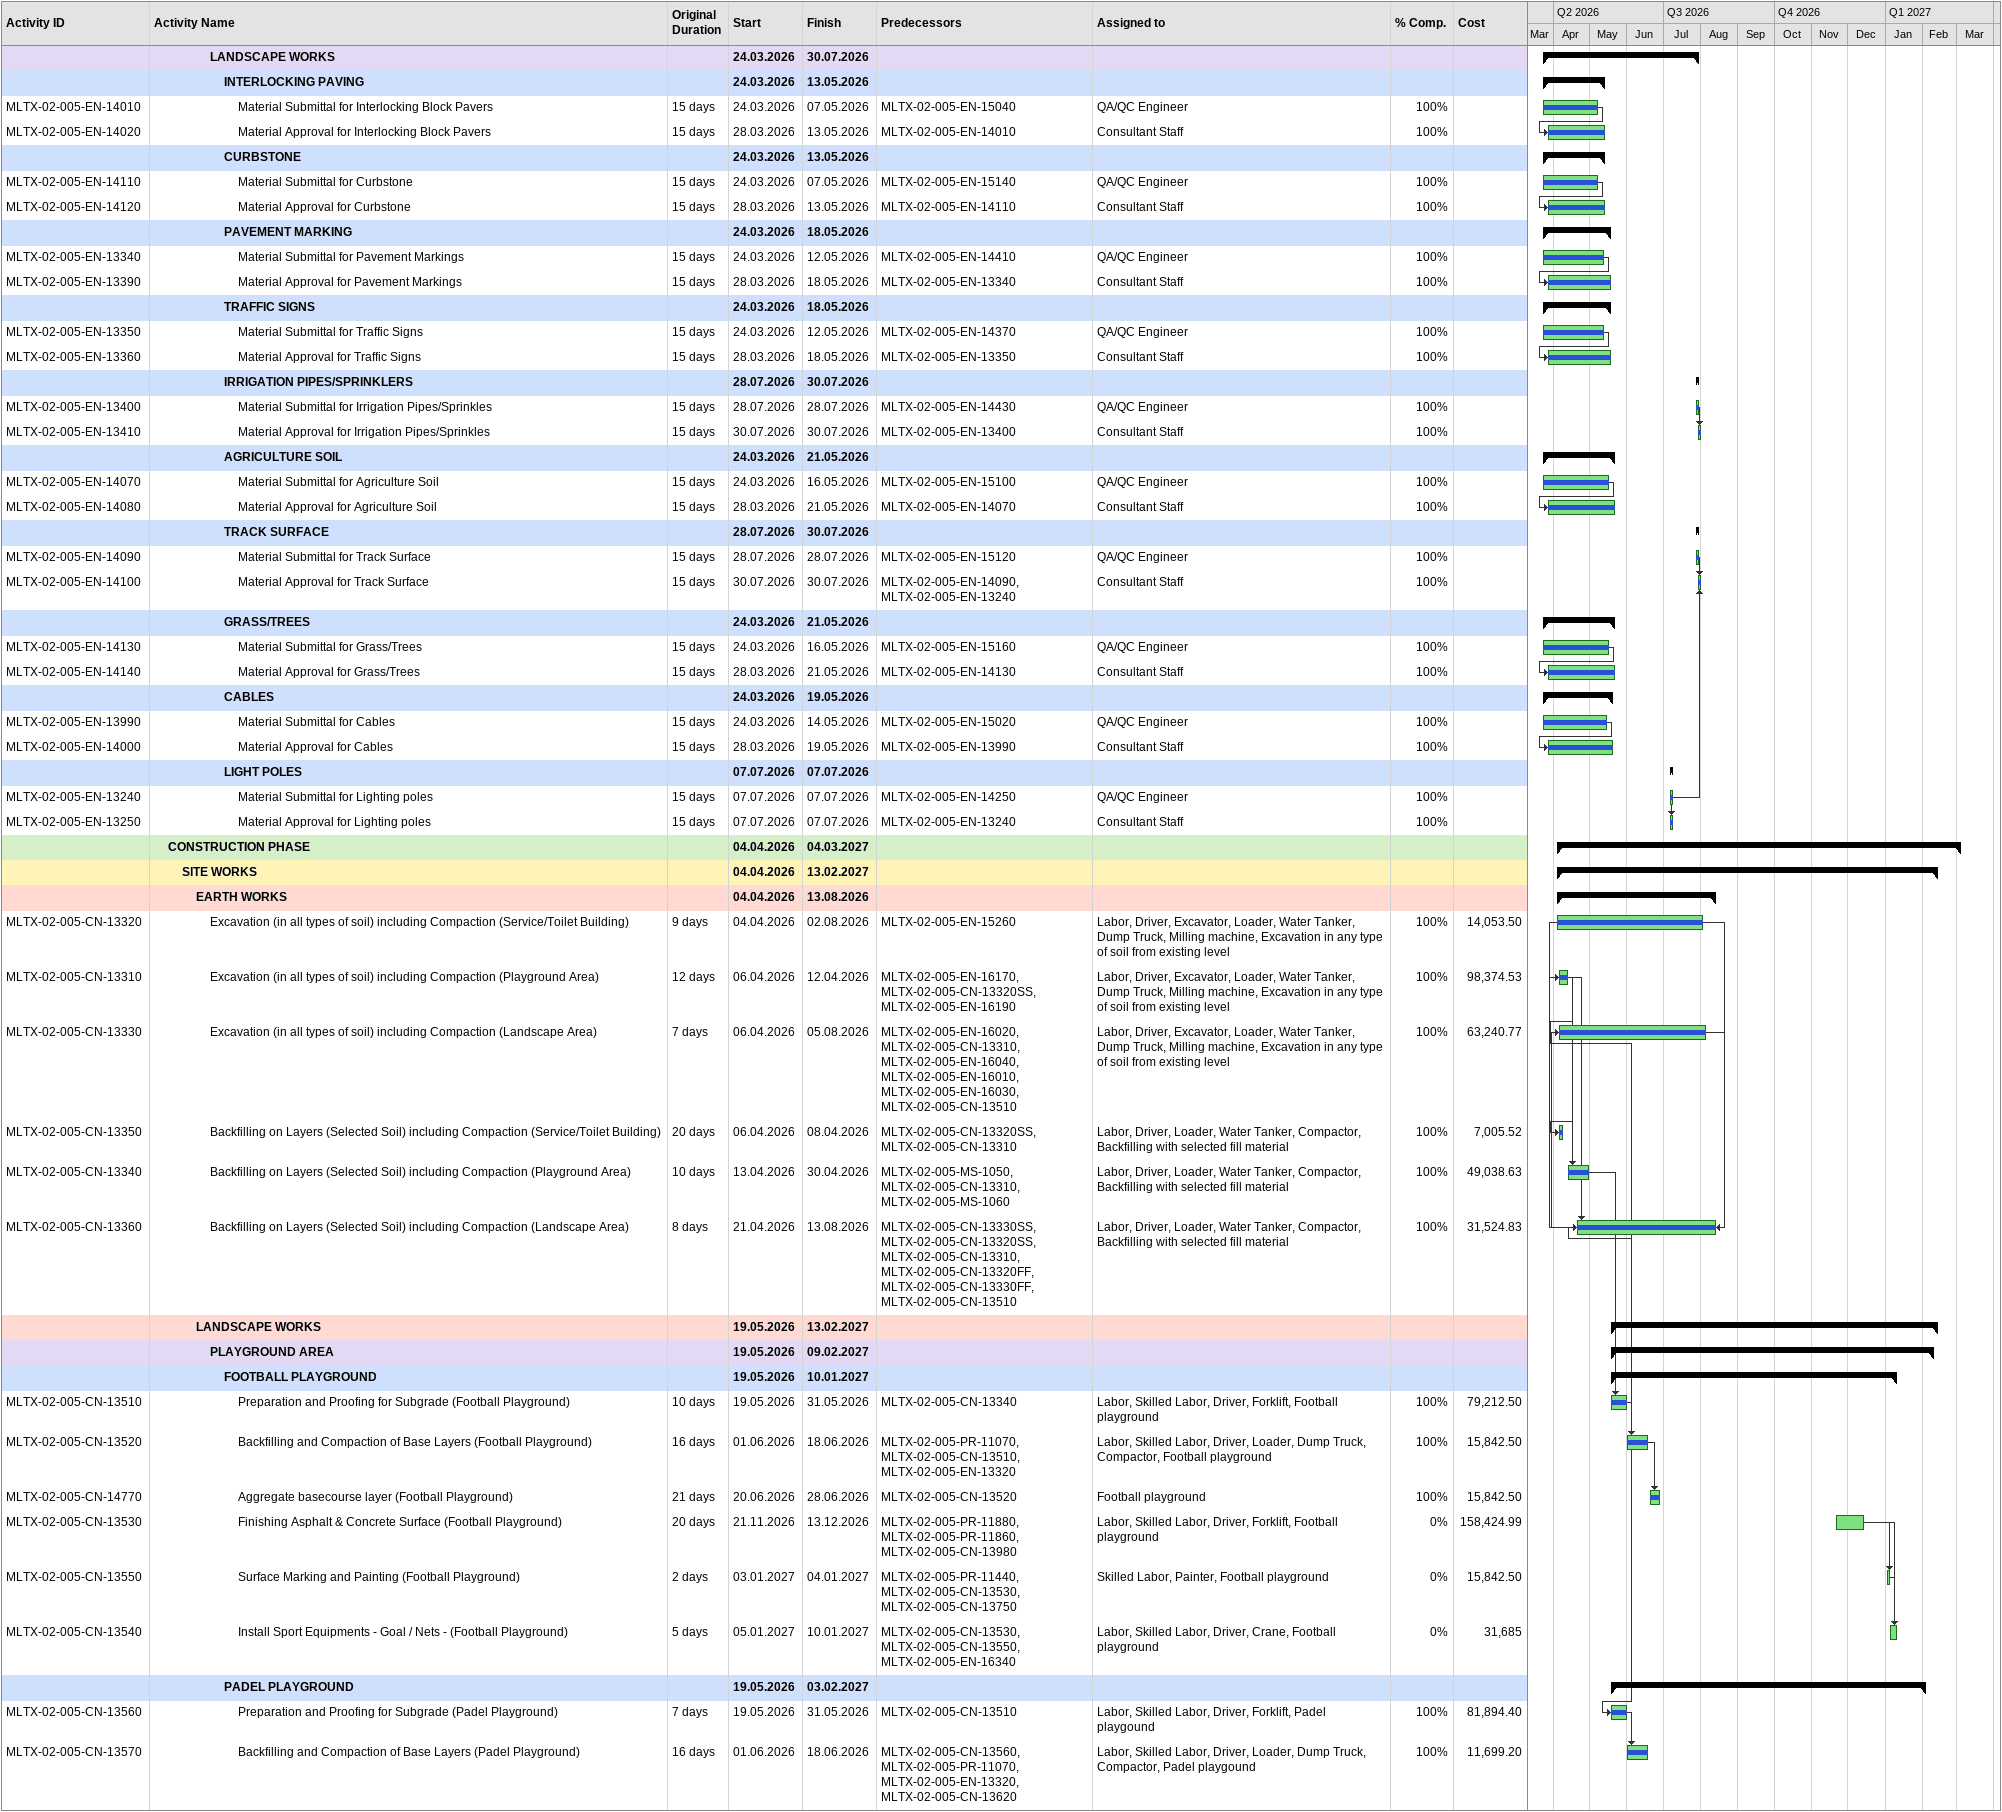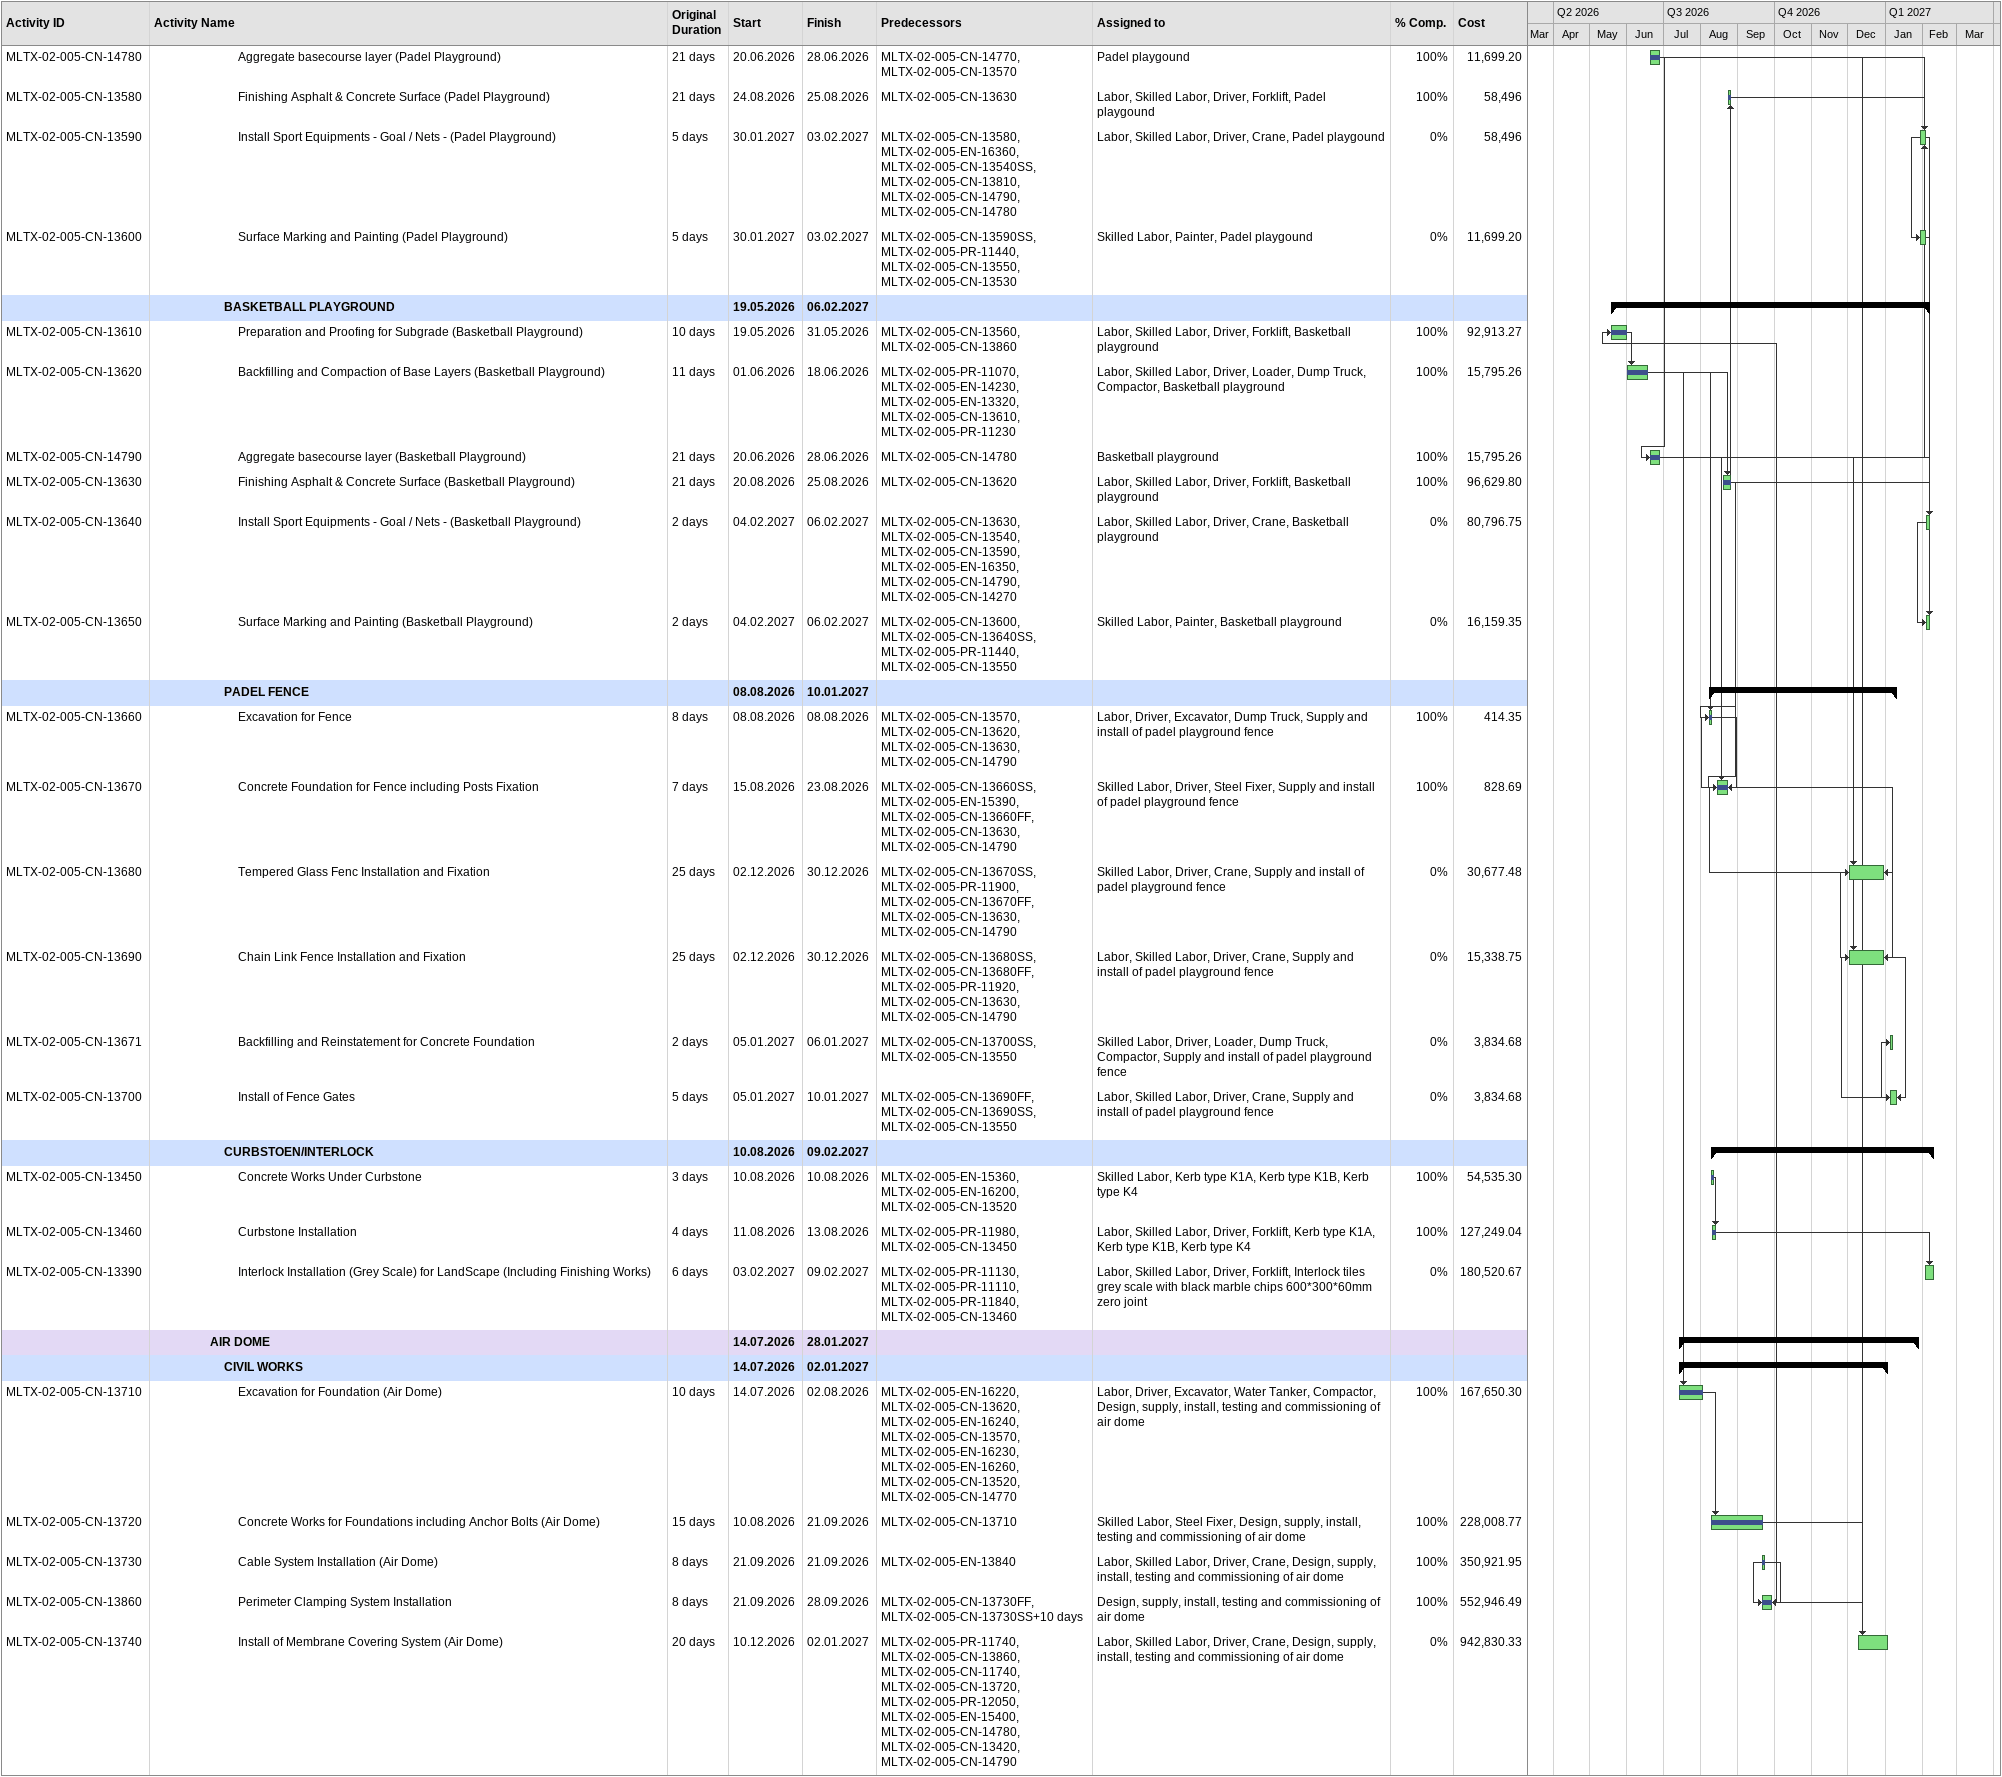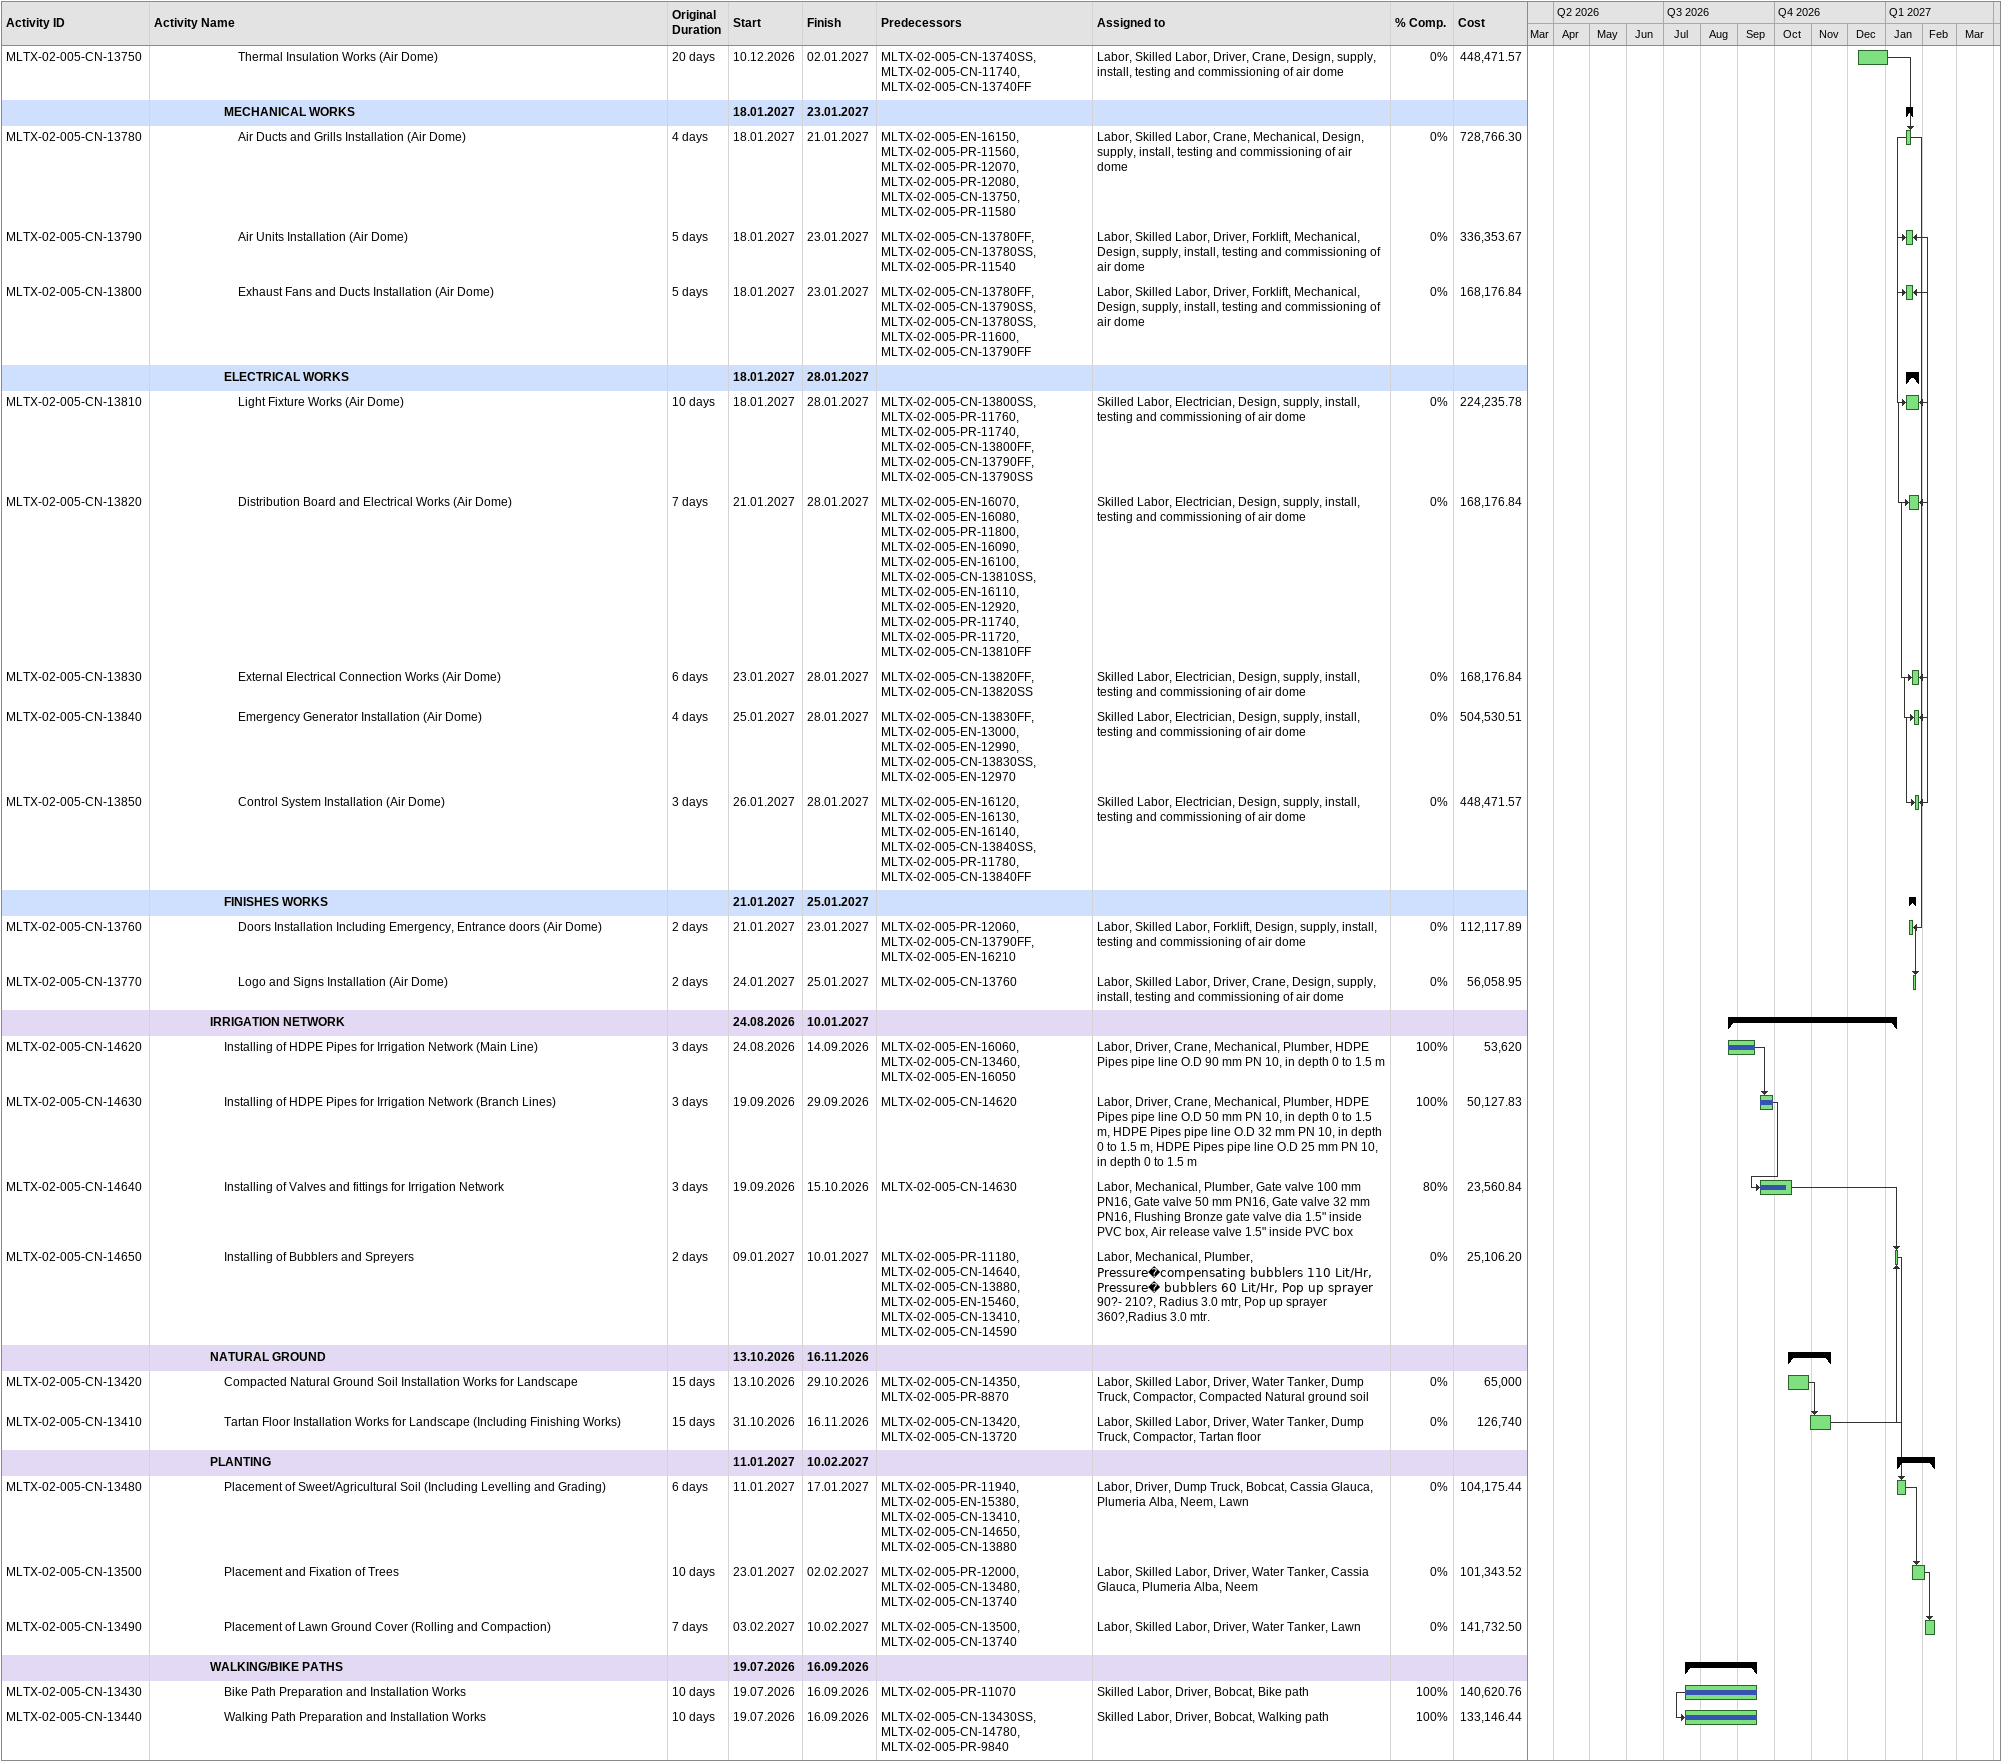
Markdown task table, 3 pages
| ID | Level | Task | Original duration | Start | Finish | Predecessors | Resources | % complete | Cost |
|---|---|---|---|---|---|---|---|---|---|
|  | 5 | **LANDSCAPE WORKS** |  | 2026-03-24 | 2026-07-30 |  |  |  |  |
|  | 6 | **INTERLOCKING PAVING** |  | 2026-03-24 | 2026-05-13 |  |  |  |  |
| MLTX-02-005-EN-14010 | 7 | Material Submittal for Interlocking Block Pavers | 15d | 2026-03-24 | 2026-05-07 | MLTX-02-005-EN-15040 | QA/QC Engineer | 100 |  |
| MLTX-02-005-EN-14020 | 7 | Material Approval for Interlocking Block Pavers | 15d | 2026-03-28 | 2026-05-13 | MLTX-02-005-EN-14010 | Consultant Staff | 100 |  |
|  | 6 | **CURBSTONE** |  | 2026-03-24 | 2026-05-13 |  |  |  |  |
| MLTX-02-005-EN-14110 | 7 | Material Submittal for Curbstone | 15d | 2026-03-24 | 2026-05-07 | MLTX-02-005-EN-15140 | QA/QC Engineer | 100 |  |
| MLTX-02-005-EN-14120 | 7 | Material Approval for Curbstone | 15d | 2026-03-28 | 2026-05-13 | MLTX-02-005-EN-14110 | Consultant Staff | 100 |  |
|  | 6 | **PAVEMENT MARKING** |  | 2026-03-24 | 2026-05-18 |  |  |  |  |
| MLTX-02-005-EN-13340 | 7 | Material Submittal for Pavement Markings | 15d | 2026-03-24 | 2026-05-12 | MLTX-02-005-EN-14410 | QA/QC Engineer | 100 |  |
| MLTX-02-005-EN-13390 | 7 | Material Approval for Pavement Markings | 15d | 2026-03-28 | 2026-05-18 | MLTX-02-005-EN-13340 | Consultant Staff | 100 |  |
|  | 6 | **TRAFFIC SIGNS** |  | 2026-03-24 | 2026-05-18 |  |  |  |  |
| MLTX-02-005-EN-13350 | 7 | Material Submittal for Traffic Signs | 15d | 2026-03-24 | 2026-05-12 | MLTX-02-005-EN-14370 | QA/QC Engineer | 100 |  |
| MLTX-02-005-EN-13360 | 7 | Material Approval for Traffic Signs | 15d | 2026-03-28 | 2026-05-18 | MLTX-02-005-EN-13350 | Consultant Staff | 100 |  |
|  | 6 | **IRRIGATION PIPES/SPRINKLERS** |  | 2026-07-28 | 2026-07-30 |  |  |  |  |
| MLTX-02-005-EN-13400 | 7 | Material Submittal for Irrigation Pipes/Sprinkles | 15d | 2026-07-28 | 2026-07-28 | MLTX-02-005-EN-14430 | QA/QC Engineer | 100 |  |
| MLTX-02-005-EN-13410 | 7 | Material Approval for Irrigation Pipes/Sprinkles | 15d | 2026-07-30 | 2026-07-30 | MLTX-02-005-EN-13400 | Consultant Staff | 100 |  |
|  | 6 | **AGRICULTURE SOIL** |  | 2026-03-24 | 2026-05-21 |  |  |  |  |
| MLTX-02-005-EN-14070 | 7 | Material Submittal for Agriculture Soil | 15d | 2026-03-24 | 2026-05-16 | MLTX-02-005-EN-15100 | QA/QC Engineer | 100 |  |
| MLTX-02-005-EN-14080 | 7 | Material Approval for Agriculture Soil | 15d | 2026-03-28 | 2026-05-21 | MLTX-02-005-EN-14070 | Consultant Staff | 100 |  |
|  | 6 | **TRACK SURFACE** |  | 2026-07-28 | 2026-07-30 |  |  |  |  |
| MLTX-02-005-EN-14090 | 7 | Material Submittal for Track Surface | 15d | 2026-07-28 | 2026-07-28 | MLTX-02-005-EN-15120 | QA/QC Engineer | 100 |  |
| MLTX-02-005-EN-14100 | 7 | Material Approval for Track Surface | 15d | 2026-07-30 | 2026-07-30 | MLTX-02-005-EN-14090, MLTX-02-005-EN-13240 | Consultant Staff | 100 |  |
|  | 6 | **GRASS/TREES** |  | 2026-03-24 | 2026-05-21 |  |  |  |  |
| MLTX-02-005-EN-14130 | 7 | Material Submittal for Grass/Trees | 15d | 2026-03-24 | 2026-05-16 | MLTX-02-005-EN-15160 | QA/QC Engineer | 100 |  |
| MLTX-02-005-EN-14140 | 7 | Material Approval for Grass/Trees | 15d | 2026-03-28 | 2026-05-21 | MLTX-02-005-EN-14130 | Consultant Staff | 100 |  |
|  | 6 | **CABLES** |  | 2026-03-24 | 2026-05-19 |  |  |  |  |
| MLTX-02-005-EN-13990 | 7 | Material Submittal for Cables | 15d | 2026-03-24 | 2026-05-14 | MLTX-02-005-EN-15020 | QA/QC Engineer | 100 |  |
| MLTX-02-005-EN-14000 | 7 | Material Approval for Cables | 15d | 2026-03-28 | 2026-05-19 | MLTX-02-005-EN-13990 | Consultant Staff | 100 |  |
|  | 6 | **LIGHT POLES** |  | 2026-07-07 | 2026-07-07 |  |  |  |  |
| MLTX-02-005-EN-13240 | 7 | Material Submittal for Lighting poles | 15d | 2026-07-07 | 2026-07-07 | MLTX-02-005-EN-14250 | QA/QC Engineer | 100 |  |
| MLTX-02-005-EN-13250 | 7 | Material Approval for Lighting poles | 15d | 2026-07-07 | 2026-07-07 | MLTX-02-005-EN-13240 | Consultant Staff | 100 |  |
|  | 2 | **CONSTRUCTION PHASE** |  | 2026-04-04 | 2027-03-04 |  |  |  |  |
|  | 3 | **SITE WORKS** |  | 2026-04-04 | 2027-02-13 |  |  |  |  |
|  | 4 | **EARTH WORKS** |  | 2026-04-04 | 2026-08-13 |  |  |  |  |
| MLTX-02-005-CN-13320 | 5 | Excavation (in all types of soil) including Compaction (Service/Toilet Building) | 9d | 2026-04-04 | 2026-08-02 | MLTX-02-005-EN-15260 | Labor, Driver, Excavator, Loader, Water Tanker, Dump Truck, Milling machine, Excavation in any type of soil from existing level | 100 | 14053.50 |
| MLTX-02-005-CN-13310 | 5 | Excavation (in all types of soil) including Compaction (Playground Area) | 12d | 2026-04-06 | 2026-04-12 | MLTX-02-005-EN-16170, MLTX-02-005-CN-13320SS, MLTX-02-005-EN-16190 | Labor, Driver, Excavator, Loader, Water Tanker, Dump Truck, Milling machine, Excavation in any type of soil from existing level | 100 | 98374.53 |
| MLTX-02-005-CN-13330 | 5 | Excavation (in all types of soil) including Compaction (Landscape Area) | 7d | 2026-04-06 | 2026-08-05 | MLTX-02-005-EN-16020, MLTX-02-005-CN-13310, MLTX-02-005-EN-16040, MLTX-02-005-EN-16010, MLTX-02-005-EN-16030, MLTX-02-005-CN-13510 | Labor, Driver, Excavator, Loader, Water Tanker, Dump Truck, Milling machine, Excavation in any type of soil from existing level | 100 | 63240.77 |
| MLTX-02-005-CN-13350 | 5 | Backfilling on Layers (Selected Soil) including Compaction (Service/Toilet Building) | 20d | 2026-04-06 | 2026-04-08 | MLTX-02-005-CN-13320SS, MLTX-02-005-CN-13310 | Labor, Driver, Loader, Water Tanker, Compactor, Backfilling with selected fill material | 100 | 7005.52 |
| MLTX-02-005-CN-13340 | 5 | Backfilling on Layers (Selected Soil) including Compaction (Playground Area) | 10d | 2026-04-13 | 2026-04-30 | MLTX-02-005-MS-1050, MLTX-02-005-CN-13310, MLTX-02-005-MS-1060 | Labor, Driver, Loader, Water Tanker, Compactor, Backfilling with selected fill material | 100 | 49038.63 |
| MLTX-02-005-CN-13360 | 5 | Backfilling on Layers (Selected Soil) including Compaction (Landscape Area) | 8d | 2026-04-21 | 2026-08-13 | MLTX-02-005-CN-13330SS, MLTX-02-005-CN-13320SS, MLTX-02-005-CN-13310, MLTX-02-005-CN-13320FF, MLTX-02-005-CN-13330FF, MLTX-02-005-CN-13510 | Labor, Driver, Loader, Water Tanker, Compactor, Backfilling with selected fill material | 100 | 31524.83 |
|  | 4 | **LANDSCAPE WORKS** |  | 2026-05-19 | 2027-02-13 |  |  |  |  |
|  | 5 | **PLAYGROUND AREA** |  | 2026-05-19 | 2027-02-09 |  |  |  |  |
|  | 6 | **FOOTBALL PLAYGROUND** |  | 2026-05-19 | 2027-01-10 |  |  |  |  |
| MLTX-02-005-CN-13510 | 7 | Preparation and Proofing for Subgrade (Football Playground) | 10d | 2026-05-19 | 2026-05-31 | MLTX-02-005-CN-13340 | Labor, Skilled Labor, Driver, Forklift, Football playground | 100 | 79212.50 |
| MLTX-02-005-CN-13520 | 7 | Backfilling and Compaction of Base Layers (Football Playground) | 16d | 2026-06-01 | 2026-06-18 | MLTX-02-005-PR-11070, MLTX-02-005-CN-13510, MLTX-02-005-EN-13320 | Labor, Skilled Labor, Driver, Loader, Dump Truck, Compactor, Football playground | 100 | 15842.50 |
| MLTX-02-005-CN-14770 | 7 | Aggregate basecourse layer (Football Playground) | 21d | 2026-06-20 | 2026-06-28 | MLTX-02-005-CN-13520 | Football playground | 100 | 15842.50 |
| MLTX-02-005-CN-13530 | 7 | Finishing Asphalt & Concrete Surface (Football Playground) | 20d | 2026-11-21 | 2026-12-13 | MLTX-02-005-PR-11880, MLTX-02-005-PR-11860, MLTX-02-005-CN-13980 | Labor, Skilled Labor, Driver, Forklift, Football playground | 0 | 158424.99 |
| MLTX-02-005-CN-13550 | 7 | Surface Marking and Painting (Football Playground) | 2d | 2027-01-03 | 2027-01-04 | MLTX-02-005-PR-11440, MLTX-02-005-CN-13530, MLTX-02-005-CN-13750 | Skilled Labor, Painter, Football playground | 0 | 15842.50 |
| MLTX-02-005-CN-13540 | 7 | Install Sport Equipments - Goal / Nets - (Football Playground) | 5d | 2027-01-05 | 2027-01-10 | MLTX-02-005-CN-13530, MLTX-02-005-CN-13550, MLTX-02-005-EN-16340 | Labor, Skilled Labor, Driver, Crane, Football playground | 0 | 31685 |
|  | 6 | **PADEL PLAYGROUND** |  | 2026-05-19 | 2027-02-03 |  |  |  |  |
| MLTX-02-005-CN-13560 | 7 | Preparation and Proofing for Subgrade (Padel Playground) | 7d | 2026-05-19 | 2026-05-31 | MLTX-02-005-CN-13510 | Labor, Skilled Labor, Driver, Forklift, Padel playgound | 100 | 81894.40 |
| MLTX-02-005-CN-13570 | 7 | Backfilling and Compaction of Base Layers (Padel Playground) | 16d | 2026-06-01 | 2026-06-18 | MLTX-02-005-CN-13560, MLTX-02-005-PR-11070, MLTX-02-005-EN-13320, MLTX-02-005-CN-13620 | Labor, Skilled Labor, Driver, Loader, Dump Truck, Compactor, Padel playgound | 100 | 11699.20 |
| MLTX-02-005-CN-14780 | 7 | Aggregate basecourse layer (Padel Playground) | 21d | 2026-06-20 | 2026-06-28 | MLTX-02-005-CN-14770, MLTX-02-005-CN-13570 | Padel playgound | 100 | 11699.20 |
| MLTX-02-005-CN-13580 | 7 | Finishing Asphalt & Concrete Surface (Padel Playground) | 21d | 2026-08-24 | 2026-08-25 | MLTX-02-005-CN-13630 | Labor, Skilled Labor, Driver, Forklift, Padel playgound | 100 | 58496 |
| MLTX-02-005-CN-13590 | 7 | Install Sport Equipments - Goal / Nets - (Padel Playground) | 5d | 2027-01-30 | 2027-02-03 | MLTX-02-005-CN-13580, MLTX-02-005-EN-16360, MLTX-02-005-CN-13540SS, MLTX-02-005-CN-13810, MLTX-02-005-CN-14790, MLTX-02-005-CN-14780 | Labor, Skilled Labor, Driver, Crane, Padel playgound | 0 | 58496 |
| MLTX-02-005-CN-13600 | 7 | Surface Marking and Painting (Padel Playground) | 5d | 2027-01-30 | 2027-02-03 | MLTX-02-005-CN-13590SS, MLTX-02-005-PR-11440, MLTX-02-005-CN-13550, MLTX-02-005-CN-13530 | Skilled Labor, Painter, Padel playgound | 0 | 11699.20 |
|  | 6 | **BASKETBALL PLAYGROUND** |  | 2026-05-19 | 2027-02-06 |  |  |  |  |
| MLTX-02-005-CN-13610 | 7 | Preparation and Proofing for Subgrade (Basketball Playground) | 10d | 2026-05-19 | 2026-05-31 | MLTX-02-005-CN-13560, MLTX-02-005-CN-13860 | Labor, Skilled Labor, Driver, Forklift, Basketball playground | 100 | 92913.27 |
| MLTX-02-005-CN-13620 | 7 | Backfilling and Compaction of Base Layers (Basketball Playground) | 11d | 2026-06-01 | 2026-06-18 | MLTX-02-005-PR-11070, MLTX-02-005-EN-14230, MLTX-02-005-EN-13320, MLTX-02-005-CN-13610, MLTX-02-005-PR-11230 | Labor, Skilled Labor, Driver, Loader, Dump Truck, Compactor, Basketball playground | 100 | 15795.26 |
| MLTX-02-005-CN-14790 | 7 | Aggregate basecourse layer (Basketball Playground) | 21d | 2026-06-20 | 2026-06-28 | MLTX-02-005-CN-14780 | Basketball playground | 100 | 15795.26 |
| MLTX-02-005-CN-13630 | 7 | Finishing Asphalt & Concrete Surface (Basketball Playground) | 21d | 2026-08-20 | 2026-08-25 | MLTX-02-005-CN-13620 | Labor, Skilled Labor, Driver, Forklift, Basketball playground | 100 | 96629.80 |
| MLTX-02-005-CN-13640 | 7 | Install Sport Equipments - Goal / Nets - (Basketball Playground) | 2d | 2027-02-04 | 2027-02-06 | MLTX-02-005-CN-13630, MLTX-02-005-CN-13540, MLTX-02-005-CN-13590, MLTX-02-005-EN-16350, MLTX-02-005-CN-14790, MLTX-02-005-CN-14270 | Labor, Skilled Labor, Driver, Crane, Basketball playground | 0 | 80796.75 |
| MLTX-02-005-CN-13650 | 7 | Surface Marking and Painting (Basketball Playground) | 2d | 2027-02-04 | 2027-02-06 | MLTX-02-005-CN-13600, MLTX-02-005-CN-13640SS, MLTX-02-005-PR-11440, MLTX-02-005-CN-13550 | Skilled Labor, Painter, Basketball playground | 0 | 16159.35 |
|  | 6 | **PADEL FENCE** |  | 2026-08-08 | 2027-01-10 |  |  |  |  |
| MLTX-02-005-CN-13660 | 7 | Excavation for Fence | 8d | 2026-08-08 | 2026-08-08 | MLTX-02-005-CN-13570, MLTX-02-005-CN-13620, MLTX-02-005-CN-13630, MLTX-02-005-CN-14790 | Labor, Driver, Excavator, Dump Truck, Supply and install of padel playground fence | 100 | 414.35 |
| MLTX-02-005-CN-13670 | 7 | Concrete Foundation for Fence including Posts Fixation | 7d | 2026-08-15 | 2026-08-23 | MLTX-02-005-CN-13660SS, MLTX-02-005-EN-15390, MLTX-02-005-CN-13660FF, MLTX-02-005-CN-13630, MLTX-02-005-CN-14790 | Skilled Labor, Driver, Steel Fixer, Supply and install of padel playground fence | 100 | 828.69 |
| MLTX-02-005-CN-13680 | 7 | Tempered Glass Fenc Installation and Fixation | 25d | 2026-12-02 | 2026-12-30 | MLTX-02-005-CN-13670SS, MLTX-02-005-PR-11900, MLTX-02-005-CN-13670FF, MLTX-02-005-CN-13630, MLTX-02-005-CN-14790 | Skilled Labor, Driver, Crane, Supply and install of padel playground fence | 0 | 30677.48 |
| MLTX-02-005-CN-13690 | 7 | Chain Link Fence Installation and Fixation | 25d | 2026-12-02 | 2026-12-30 | MLTX-02-005-CN-13680SS, MLTX-02-005-CN-13680FF, MLTX-02-005-PR-11920, MLTX-02-005-CN-13630, MLTX-02-005-CN-14790 | Labor, Skilled Labor, Driver, Crane, Supply and install of padel playground fence | 0 | 15338.75 |
| MLTX-02-005-CN-13671 | 7 | Backfilling and Reinstatement for Concrete Foundation | 2d | 2027-01-05 | 2027-01-06 | MLTX-02-005-CN-13700SS, MLTX-02-005-CN-13550 | Skilled Labor, Driver, Loader, Dump Truck, Compactor, Supply and install of padel playground fence | 0 | 3834.68 |
| MLTX-02-005-CN-13700 | 7 | Install of Fence Gates | 5d | 2027-01-05 | 2027-01-10 | MLTX-02-005-CN-13690FF, MLTX-02-005-CN-13690SS, MLTX-02-005-CN-13550 | Labor, Skilled Labor, Driver, Crane, Supply and install of padel playground fence | 0 | 3834.68 |
|  | 6 | **CURBSTOEN/INTERLOCK** |  | 2026-08-10 | 2027-02-09 |  |  |  |  |
| MLTX-02-005-CN-13450 | 7 | Concrete Works Under Curbstone | 3d | 2026-08-10 | 2026-08-10 | MLTX-02-005-EN-15360, MLTX-02-005-EN-16200, MLTX-02-005-CN-13520 | Skilled Labor, Kerb type K1A, Kerb type K1B, Kerb type K4 | 100 | 54535.30 |
| MLTX-02-005-CN-13460 | 7 | Curbstone Installation | 4d | 2026-08-11 | 2026-08-13 | MLTX-02-005-PR-11980, MLTX-02-005-CN-13450 | Labor, Skilled Labor, Driver, Forklift, Kerb type K1A, Kerb type K1B, Kerb type K4 | 100 | 127249.04 |
| MLTX-02-005-CN-13390 | 7 | Interlock Installation (Grey Scale) for LandScape (Including Finishing Works) | 6d | 2027-02-03 | 2027-02-09 | MLTX-02-005-PR-11130, MLTX-02-005-PR-11110, MLTX-02-005-PR-11840, MLTX-02-005-CN-13460 | Labor, Skilled Labor, Driver, Forklift, Interlock tiles grey scale with black marble chips 600*300*60mm zero joint | 0 | 180520.67 |
|  | 5 | **AIR DOME** |  | 2026-07-14 | 2027-01-28 |  |  |  |  |
|  | 6 | **CIVIL WORKS** |  | 2026-07-14 | 2027-01-02 |  |  |  |  |
| MLTX-02-005-CN-13710 | 7 | Excavation for Foundation (Air Dome) | 10d | 2026-07-14 | 2026-08-02 | MLTX-02-005-EN-16220, MLTX-02-005-CN-13620, MLTX-02-005-EN-16240, MLTX-02-005-CN-13570, MLTX-02-005-EN-16230, MLTX-02-005-EN-16260, MLTX-02-005-CN-13520, MLTX-02-005-CN-14770 | Labor, Driver, Excavator, Water Tanker, Compactor, Design, supply, install, testing and commissioning of air dome | 100 | 167650.30 |
| MLTX-02-005-CN-13720 | 7 | Concrete Works for Foundations including Anchor Bolts (Air Dome) | 15d | 2026-08-10 | 2026-09-21 | MLTX-02-005-CN-13710 | Skilled Labor, Steel Fixer, Design, supply, install, testing and commissioning of air dome | 100 | 228008.77 |
| MLTX-02-005-CN-13730 | 7 | Cable System Installation (Air Dome) | 8d | 2026-09-21 | 2026-09-21 | MLTX-02-005-EN-13840 | Labor, Skilled Labor, Driver, Crane, Design, supply, install, testing and commissioning of air dome | 100 | 350921.95 |
| MLTX-02-005-CN-13860 | 7 | Perimeter Clamping System Installation | 8d | 2026-09-21 | 2026-09-28 | MLTX-02-005-CN-13730FF, MLTX-02-005-CN-13730SS+10d | Design, supply, install, testing and commissioning of air dome | 100 | 552946.49 |
| MLTX-02-005-CN-13740 | 7 | Install of Membrane Covering System (Air Dome) | 20d | 2026-12-10 | 2027-01-02 | MLTX-02-005-PR-11740, MLTX-02-005-CN-13860, MLTX-02-005-CN-11740, MLTX-02-005-CN-13720, MLTX-02-005-PR-12050, MLTX-02-005-EN-15400, MLTX-02-005-CN-14780, MLTX-02-005-CN-13420, MLTX-02-005-CN-14790 | Labor, Skilled Labor, Driver, Crane, Design, supply, install, testing and commissioning of air dome | 0 | 942830.33 |
| MLTX-02-005-CN-13750 | 7 | Thermal Insulation Works (Air Dome) | 20d | 2026-12-10 | 2027-01-02 | MLTX-02-005-CN-13740SS, MLTX-02-005-CN-11740, MLTX-02-005-CN-13740FF | Labor, Skilled Labor, Driver, Crane, Design, supply, install, testing and commissioning of air dome | 0 | 448471.57 |
|  | 6 | **MECHANICAL WORKS** |  | 2027-01-18 | 2027-01-23 |  |  |  |  |
| MLTX-02-005-CN-13780 | 7 | Air Ducts and Grills Installation (Air Dome) | 4d | 2027-01-18 | 2027-01-21 | MLTX-02-005-EN-16150, MLTX-02-005-PR-11560, MLTX-02-005-PR-12070, MLTX-02-005-PR-12080, MLTX-02-005-CN-13750, MLTX-02-005-PR-11580 | Labor, Skilled Labor, Crane, Mechanical, Design, supply, install, testing and commissioning of air dome | 0 | 728766.30 |
| MLTX-02-005-CN-13790 | 7 | Air Units Installation (Air Dome) | 5d | 2027-01-18 | 2027-01-23 | MLTX-02-005-CN-13780FF, MLTX-02-005-CN-13780SS, MLTX-02-005-PR-11540 | Labor, Skilled Labor, Driver, Forklift, Mechanical, Design, supply, install, testing and commissioning of air dome | 0 | 336353.67 |
| MLTX-02-005-CN-13800 | 7 | Exhaust Fans and Ducts Installation (Air Dome) | 5d | 2027-01-18 | 2027-01-23 | MLTX-02-005-CN-13780FF, MLTX-02-005-CN-13790SS, MLTX-02-005-CN-13780SS, MLTX-02-005-PR-11600, MLTX-02-005-CN-13790FF | Labor, Skilled Labor, Driver, Forklift, Mechanical, Design, supply, install, testing and commissioning of air dome | 0 | 168176.84 |
|  | 6 | **ELECTRICAL WORKS** |  | 2027-01-18 | 2027-01-28 |  |  |  |  |
| MLTX-02-005-CN-13810 | 7 | Light Fixture Works (Air Dome) | 10d | 2027-01-18 | 2027-01-28 | MLTX-02-005-CN-13800SS, MLTX-02-005-PR-11760, MLTX-02-005-PR-11740, MLTX-02-005-CN-13800FF, MLTX-02-005-CN-13790FF, MLTX-02-005-CN-13790SS | Skilled Labor, Electrician, Design, supply, install, testing and commissioning of air dome | 0 | 224235.78 |
| MLTX-02-005-CN-13820 | 7 | Distribution Board and Electrical Works (Air Dome) | 7d | 2027-01-21 | 2027-01-28 | MLTX-02-005-EN-16070, MLTX-02-005-EN-16080, MLTX-02-005-PR-11800, MLTX-02-005-EN-16090, MLTX-02-005-EN-16100, MLTX-02-005-CN-13810SS, MLTX-02-005-EN-16110, MLTX-02-005-EN-12920, MLTX-02-005-PR-11740, MLTX-02-005-PR-11720, MLTX-02-005-CN-13810FF | Skilled Labor, Electrician, Design, supply, install, testing and commissioning of air dome | 0 | 168176.84 |
| MLTX-02-005-CN-13830 | 7 | External Electrical Connection Works (Air Dome) | 6d | 2027-01-23 | 2027-01-28 | MLTX-02-005-CN-13820FF, MLTX-02-005-CN-13820SS | Skilled Labor, Electrician, Design, supply, install, testing and commissioning of air dome | 0 | 168176.84 |
| MLTX-02-005-CN-13840 | 7 | Emergency Generator Installation (Air Dome) | 4d | 2027-01-25 | 2027-01-28 | MLTX-02-005-CN-13830FF, MLTX-02-005-EN-13000, MLTX-02-005-EN-12990, MLTX-02-005-CN-13830SS, MLTX-02-005-EN-12970 | Skilled Labor, Electrician, Design, supply, install, testing and commissioning of air dome | 0 | 504530.51 |
| MLTX-02-005-CN-13850 | 7 | Control System Installation (Air Dome) | 3d | 2027-01-26 | 2027-01-28 | MLTX-02-005-EN-16120, MLTX-02-005-EN-16130, MLTX-02-005-EN-16140, MLTX-02-005-CN-13840SS, MLTX-02-005-PR-11780, MLTX-02-005-CN-13840FF | Skilled Labor, Electrician, Design, supply, install, testing and commissioning of air dome | 0 | 448471.57 |
|  | 6 | **FINISHES WORKS** |  | 2027-01-21 | 2027-01-25 |  |  |  |  |
| MLTX-02-005-CN-13760 | 7 | Doors Installation Including Emergency, Entrance doors (Air Dome) | 2d | 2027-01-21 | 2027-01-23 | MLTX-02-005-PR-12060, MLTX-02-005-CN-13790FF, MLTX-02-005-EN-16210 | Labor, Skilled Labor, Forklift, Design, supply, install, testing and commissioning of air dome | 0 | 112117.89 |
| MLTX-02-005-CN-13770 | 7 | Logo and Signs Installation (Air Dome) | 2d | 2027-01-24 | 2027-01-25 | MLTX-02-005-CN-13760 | Labor, Skilled Labor, Driver, Crane, Design, supply, install, testing and commissioning of air dome | 0 | 56058.95 |
|  | 5 | **IRRIGATION NETWORK** |  | 2026-08-24 | 2027-01-10 |  |  |  |  |
| MLTX-02-005-CN-14620 | 6 | Installing of HDPE Pipes for Irrigation Network (Main Line) | 3d | 2026-08-24 | 2026-09-14 | MLTX-02-005-EN-16060, MLTX-02-005-CN-13460, MLTX-02-005-EN-16050 | Labor, Driver, Crane, Mechanical, Plumber, HDPE Pipes pipe line O.D 90 mm PN 10, in depth 0 to 1.5 m | 100 | 53620 |
| MLTX-02-005-CN-14630 | 6 | Installing of HDPE Pipes for Irrigation Network (Branch Lines) | 3d | 2026-09-19 | 2026-09-29 | MLTX-02-005-CN-14620 | Labor, Driver, Crane, Mechanical, Plumber, HDPE Pipes pipe line O.D 50 mm PN 10, in depth 0 to 1.5 m, HDPE Pipes pipe line O.D 32 mm PN 10, in depth 0 to 1.5 m, HDPE Pipes pipe line O.D 25 mm PN 10, in depth 0 to 1.5 m | 100 | 50127.83 |
| MLTX-02-005-CN-14640 | 6 | Installing of Valves and fittings for Irrigation Network | 3d | 2026-09-19 | 2026-10-15 | MLTX-02-005-CN-14630 | Labor, Mechanical, Plumber, Gate valve 100 mm PN16, Gate valve 50 mm PN16, Gate valve 32 mm PN16, Flushing Bronze gate valve dia 1.5" inside PVC box, Air release valve 1.5" inside PVC box | 80 | 23560.84 |
| MLTX-02-005-CN-14650 | 6 | Installing of Bubblers and Spreyers | 2d | 2027-01-09 | 2027-01-10 | MLTX-02-005-PR-11180, MLTX-02-005-CN-14640, MLTX-02-005-CN-13880, MLTX-02-005-EN-15460, MLTX-02-005-CN-13410, MLTX-02-005-CN-14590 | Labor, Mechanical, Plumber, Pressure�compensating bubblers 110 Lit/Hr, Pressure� bubblers 60 Lit/Hr, Pop up sprayer 90?- 210?, Radius 3.0 mtr, Pop up sprayer 360?,Radius 3.0 mtr. | 0 | 25106.20 |
|  | 5 | **NATURAL GROUND** |  | 2026-10-13 | 2026-11-16 |  |  |  |  |
| MLTX-02-005-CN-13420 | 6 | Compacted Natural Ground Soil Installation Works for Landscape | 15d | 2026-10-13 | 2026-10-29 | MLTX-02-005-CN-14350, MLTX-02-005-PR-8870 | Labor, Skilled Labor, Driver, Water Tanker, Dump Truck, Compactor, Compacted Natural ground soil | 0 | 65000 |
| MLTX-02-005-CN-13410 | 6 | Tartan Floor Installation Works for Landscape (Including Finishing Works) | 15d | 2026-10-31 | 2026-11-16 | MLTX-02-005-CN-13420, MLTX-02-005-CN-13720 | Labor, Skilled Labor, Driver, Water Tanker, Dump Truck, Compactor, Tartan floor | 0 | 126740 |
|  | 5 | **PLANTING** |  | 2027-01-11 | 2027-02-10 |  |  |  |  |
| MLTX-02-005-CN-13480 | 6 | Placement of Sweet/Agricultural Soil (Including Levelling and Grading) | 6d | 2027-01-11 | 2027-01-17 | MLTX-02-005-PR-11940, MLTX-02-005-EN-15380, MLTX-02-005-CN-13410, MLTX-02-005-CN-14650, MLTX-02-005-CN-13880 | Labor, Driver, Dump Truck, Bobcat, Cassia Glauca, Plumeria Alba, Neem, Lawn | 0 | 104175.44 |
| MLTX-02-005-CN-13500 | 6 | Placement and Fixation of Trees | 10d | 2027-01-23 | 2027-02-02 | MLTX-02-005-PR-12000, MLTX-02-005-CN-13480, MLTX-02-005-CN-13740 | Labor, Skilled Labor, Driver, Water Tanker, Cassia Glauca, Plumeria Alba, Neem | 0 | 101343.52 |
| MLTX-02-005-CN-13490 | 6 | Placement of Lawn Ground Cover (Rolling and Compaction) | 7d | 2027-02-03 | 2027-02-10 | MLTX-02-005-CN-13500, MLTX-02-005-CN-13740 | Labor, Skilled Labor, Driver, Water Tanker, Lawn | 0 | 141732.50 |
|  | 5 | **WALKING/BIKE PATHS** |  | 2026-07-19 | 2026-09-16 |  |  |  |  |
| MLTX-02-005-CN-13430 | 6 | Bike Path Preparation and Installation Works | 10d | 2026-07-19 | 2026-09-16 | MLTX-02-005-PR-11070 | Skilled Labor, Driver, Bobcat, Bike path | 100 | 140620.76 |
| MLTX-02-005-CN-13440 | 6 | Walking Path Preparation and Installation Works | 10d | 2026-07-19 | 2026-09-16 | MLTX-02-005-CN-13430SS, MLTX-02-005-CN-14780, MLTX-02-005-PR-9840 | Skilled Labor, Driver, Bobcat, Walking path | 100 | 133146.44 |
